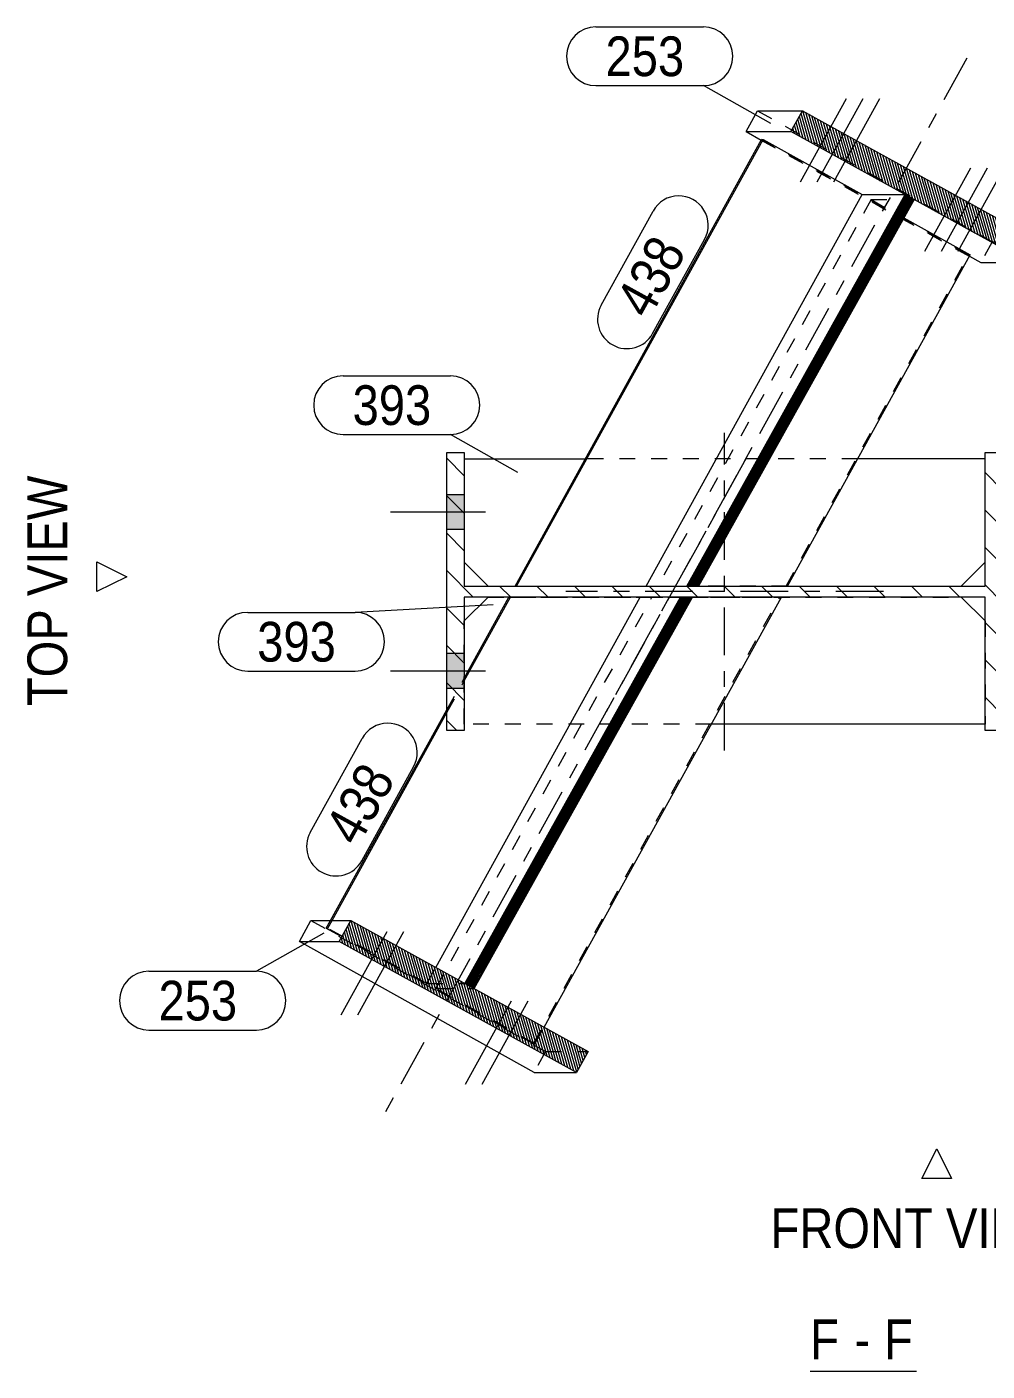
# Model space of a CAD drawing. Header units: millimetres. Extents: x 2 to 825, y 1 to 579.
# Drawn here: x 424.3 to 484.7, y 275 to 359.6 of the extents above; entities that cross this region are included whole.
import ezdxf

# ---------------------------------------------------------------- set-up
doc = ezdxf.new("R2010")
doc.units = ezdxf.units.MM
for name, pattern in [('XKITLINE00', [0]), ('XKITLINE01', [4, 1, -1, 1, -1]), ('XKITLINE03', [6, 3, -1, 1, -1])]:
    doc.linetypes.add(name, pattern=pattern)
for name, color, linetype, lineweight in [('Bolt', 3, 'Continuous', 0), ('OtherObjectType', 7, 'Continuous', 0), ('Part', 2, 'Continuous', 0), ('PartMark', 7, 'Continuous', 0)]:
    doc.layers.add(name, color=color, linetype=linetype, lineweight=lineweight)
doc.styles.add('ARIAL', font='ARIAL.TTF')

# ---------------------------------------------------------------- blocks, each defined once
blk = doc.blocks.new('*A7')
at = {"layer": 'Part', "color": 7, "linetype": 'XKITLINE00', "lineweight": 0}
for p, q in [((485.719, 332.78), (485.719, 332.78)), ((485.719, 332.78), (485.719, 332.78)), ((451.819, 331.32), (450.719, 332.42)), ((485.719, 330.422), (484.619, 331.522)), ((451.819, 328.963), (450.719, 330.063)), ((485.719, 328.065), (484.619, 329.165)), ((451.819, 326.605), (450.719, 327.705)), ((485.719, 325.708), (484.619, 326.808)), ((452.388, 323.68), (450.719, 325.348)), ((454.745, 323.68), (454.045, 324.38)), ((457.102, 323.68), (456.402, 324.38)), ((459.46, 323.68), (458.76, 324.38)), ((461.817, 323.68), (461.117, 324.38)), ((464.174, 323.68), (463.474, 324.38)), ((466.532, 323.68), (465.832, 324.38)), ((468.889, 323.68), (468.189, 324.38)), ((471.246, 323.68), (470.546, 324.38)), ((473.603, 323.68), (472.903, 324.38)), ((475.961, 323.68), (475.261, 324.38)), ((478.318, 323.68), (477.618, 324.38)), ((480.675, 323.68), (479.975, 324.38)), ((483.033, 323.68), (482.333, 324.38)), ((485.719, 323.35), (484.619, 324.45)), ((451.819, 321.891), (450.719, 322.991)), ((485.719, 320.993), (484.619, 322.093)), ((451.819, 319.533), (450.719, 320.633)), ((485.719, 318.636), (484.619, 319.736)), ((451.819, 317.176), (450.719, 318.276)), ((485.719, 316.278), (484.619, 317.378)), ((451.358, 315.28), (450.719, 315.919))]:
    blk.add_line(p, q, dxfattribs=at)
blk = doc.blocks.new('*A8')
at = {"layer": 'Part', "color": 7, "linetype": 'XKITLINE00', "lineweight": 0}
for p, q in [((473.169, 352.556), (472.82, 353.763)), ((473.355, 352.453), (472.924, 353.948)), ((473.542, 352.35), (473.027, 354.134)), ((473.729, 352.247), (473.139, 354.288)), ((473.915, 352.144), (473.326, 354.185)), ((474.102, 352.041), (473.512, 354.082)), ((474.288, 351.938), (473.699, 353.979)), ((474.475, 351.835), (473.886, 353.876)), ((474.662, 351.732), (474.072, 353.773)), ((472.609, 352.865), (472.51, 353.207)), ((472.796, 352.762), (472.613, 353.393)), ((472.982, 352.659), (472.717, 353.578)), ((474.848, 351.629), (474.259, 353.67)), ((475.035, 351.526), (474.445, 353.567)), ((475.221, 351.423), (474.632, 353.464)), ((475.408, 351.32), (474.819, 353.361)), ((475.595, 351.217), (475.005, 353.258)), ((475.781, 351.114), (475.192, 353.155)), ((475.968, 351.011), (475.378, 353.052)), ((476.154, 350.909), (475.565, 352.949)), ((476.341, 350.806), (475.751, 352.846)), ((476.528, 350.703), (475.938, 352.743)), ((476.714, 350.6), (476.125, 352.64)), ((476.901, 350.497), (476.311, 352.537)), ((477.087, 350.394), (476.498, 352.434)), ((477.274, 350.291), (476.684, 352.331)), ((477.46, 350.188), (476.871, 352.228)), ((477.647, 350.085), (477.058, 352.126)), ((477.834, 349.982), (477.244, 352.023)), ((478.02, 349.879), (477.431, 351.92)), ((478.207, 349.776), (477.617, 351.817)), ((478.393, 349.673), (477.804, 351.714)), ((478.58, 349.57), (477.991, 351.611)), ((478.767, 349.467), (478.177, 351.508)), ((478.953, 349.364), (478.364, 351.405)), ((479.14, 349.261), (478.55, 351.302)), ((479.326, 349.158), (478.737, 351.199)), ((479.513, 349.055), (478.924, 351.096)), ((479.7, 348.952), (479.11, 350.993)), ((479.886, 348.849), (479.297, 350.89)), ((480.073, 348.746), (479.483, 350.787)), ((480.259, 348.643), (479.67, 350.684)), ((480.446, 348.54), (479.857, 350.581)), ((480.633, 348.437), (480.043, 350.478)), ((480.819, 348.335), (480.23, 350.375)), ((481.006, 348.232), (480.416, 350.272)), ((481.192, 348.129), (480.603, 350.169)), ((481.379, 348.026), (480.79, 350.066)), ((481.566, 347.923), (480.976, 349.963)), ((481.752, 347.82), (481.163, 349.86)), ((481.939, 347.717), (481.349, 349.757)), ((482.125, 347.614), (481.536, 349.654)), ((482.312, 347.511), (481.722, 349.552)), ((482.498, 347.408), (481.909, 349.449)), ((482.685, 347.305), (482.096, 349.346)), ((482.872, 347.202), (482.282, 349.243)), ((483.058, 347.099), (482.469, 349.14)), ((483.245, 346.996), (482.655, 349.037)), ((483.431, 346.893), (482.842, 348.934)), ((483.618, 346.79), (483.029, 348.831)), ((483.805, 346.687), (483.215, 348.728)), ((483.991, 346.584), (483.402, 348.625)), ((484.178, 346.481), (483.588, 348.522)), ((484.364, 346.378), (483.775, 348.419)), ((484.551, 346.275), (483.962, 348.316)), ((484.738, 346.172), (484.148, 348.213)), ((484.924, 346.069), (484.335, 348.11)), ((485.111, 345.966), (484.521, 348.007)), ((485.297, 345.863), (484.708, 347.904)), ((485.484, 345.761), (484.895, 347.801)), ((485.671, 345.658), (485.081, 347.698)), ((485.857, 345.555), (485.268, 347.595)), ((486.04, 345.465), (485.454, 347.492)), ((486.185, 345.507), (485.641, 347.389)), ((486.329, 345.549), (485.828, 347.286)), ((486.474, 345.591), (486.014, 347.183)), ((486.619, 345.633), (486.201, 347.08)), ((486.764, 345.675), (486.387, 346.978)), ((486.908, 345.716), (486.574, 346.875)), ((487.053, 345.758), (486.76, 346.772)), ((487.198, 345.8), (486.947, 346.669)), ((487.343, 345.842), (487.134, 346.566)), ((487.488, 345.884), (487.32, 346.463)), ((487.632, 345.925), (487.507, 346.36)), ((487.777, 345.967), (487.693, 346.257)), ((487.922, 346.009), (487.88, 346.154)), ((486.044, 345.452), (486.04, 345.465)), ((486.23, 345.349), (486.185, 345.507)), ((486.417, 345.246), (486.329, 345.549)), ((486.604, 345.143), (486.474, 345.591)), ((486.79, 345.04), (486.619, 345.633)), ((486.977, 344.937), (486.764, 345.675)), ((487.163, 344.834), (486.908, 345.716)), ((487.343, 344.754), (487.053, 345.758)), ((487.447, 344.939), (487.198, 345.8)), ((487.55, 345.125), (487.343, 345.842)), ((487.653, 345.31), (487.488, 345.884)), ((487.757, 345.495), (487.632, 345.925)), ((487.86, 345.68), (487.777, 345.967)), ((487.963, 345.866), (487.922, 346.009))]:
    blk.add_line(p, q, dxfattribs=at)
blk = doc.blocks.new('*A9')
at = {"layer": 'Part', "color": 7, "linetype": 'XKITLINE00', "lineweight": 0}
for p, q in [((445.1, 301.371), (444.585, 303.155)), ((445.286, 301.268), (444.697, 303.309)), ((445.473, 301.165), (444.883, 303.206)), ((445.659, 301.062), (445.07, 303.103)), ((445.846, 300.959), (445.257, 303)), ((444.167, 301.886), (444.068, 302.229)), ((444.353, 301.783), (444.171, 302.414)), ((444.54, 301.68), (444.274, 302.599)), ((444.726, 301.577), (444.378, 302.784)), ((444.913, 301.474), (444.481, 302.97)), ((446.033, 300.857), (445.443, 302.897)), ((446.219, 300.754), (445.63, 302.794)), ((446.406, 300.651), (445.816, 302.691)), ((446.592, 300.548), (446.003, 302.588)), ((446.779, 300.445), (446.19, 302.485)), ((446.966, 300.342), (446.376, 302.382)), ((447.152, 300.239), (446.563, 302.279)), ((447.339, 300.136), (446.749, 302.176)), ((447.525, 300.033), (446.936, 302.073)), ((447.712, 299.93), (447.123, 301.971)), ((447.899, 299.827), (447.309, 301.868)), ((448.085, 299.724), (447.496, 301.765)), ((448.272, 299.621), (447.682, 301.662)), ((448.458, 299.518), (447.869, 301.559)), ((448.645, 299.415), (448.056, 301.456)), ((448.832, 299.312), (448.242, 301.353)), ((449.018, 299.209), (448.429, 301.25)), ((449.205, 299.106), (448.615, 301.147)), ((449.391, 299.003), (448.802, 301.044)), ((449.578, 298.9), (448.988, 300.941)), ((449.764, 298.797), (449.175, 300.838)), ((449.951, 298.694), (449.362, 300.735)), ((450.138, 298.591), (449.548, 300.632)), ((450.324, 298.488), (449.735, 300.529)), ((450.511, 298.385), (449.921, 300.426)), ((450.697, 298.283), (450.108, 300.323)), ((450.884, 298.18), (450.295, 300.22)), ((451.071, 298.077), (450.481, 300.117)), ((451.257, 297.974), (450.668, 300.014)), ((451.444, 297.871), (450.854, 299.911)), ((451.63, 297.768), (451.041, 299.808)), ((451.817, 297.665), (451.228, 299.705)), ((452.004, 297.562), (451.414, 299.602)), ((452.19, 297.459), (451.601, 299.499)), ((452.377, 297.356), (451.787, 299.397)), ((452.563, 297.253), (451.974, 299.294)), ((452.75, 297.15), (452.161, 299.191)), ((452.937, 297.047), (452.347, 299.088)), ((453.123, 296.944), (452.534, 298.985)), ((453.31, 296.841), (452.72, 298.882)), ((453.496, 296.738), (452.907, 298.779)), ((453.683, 296.635), (453.094, 298.676)), ((453.87, 296.532), (453.28, 298.573)), ((454.056, 296.429), (453.467, 298.47)), ((454.243, 296.326), (453.653, 298.367)), ((454.429, 296.223), (453.84, 298.264)), ((454.616, 296.12), (454.026, 298.161)), ((454.803, 296.017), (454.213, 298.058)), ((454.989, 295.914), (454.4, 297.955)), ((455.176, 295.811), (454.586, 297.852)), ((455.362, 295.709), (454.773, 297.749)), ((455.549, 295.606), (454.959, 297.646)), ((455.735, 295.503), (455.146, 297.543)), ((455.922, 295.4), (455.333, 297.44)), ((456.109, 295.297), (455.519, 297.337)), ((456.295, 295.194), (455.706, 297.234)), ((456.482, 295.091), (455.892, 297.131)), ((456.668, 294.988), (456.079, 297.028)), ((456.855, 294.885), (456.266, 296.925)), ((457.042, 294.782), (456.452, 296.823)), ((457.228, 294.679), (456.639, 296.72)), ((457.415, 294.576), (456.825, 296.617)), ((457.597, 294.487), (457.012, 296.514)), ((457.742, 294.529), (457.199, 296.411)), ((457.887, 294.57), (457.385, 296.308)), ((458.032, 294.612), (457.572, 296.205)), ((458.177, 294.654), (457.758, 296.102)), ((458.321, 294.696), (457.945, 295.999)), ((458.466, 294.738), (458.132, 295.896)), ((458.611, 294.779), (458.318, 295.793)), ((458.756, 294.821), (458.505, 295.69)), ((458.9, 294.863), (458.691, 295.587)), ((459.045, 294.905), (458.878, 295.484)), ((459.19, 294.947), (459.065, 295.381)), ((457.788, 294.37), (457.742, 294.529)), ((457.975, 294.267), (457.887, 294.57)), ((458.161, 294.164), (458.032, 294.612)), ((458.348, 294.061), (458.177, 294.654)), ((458.534, 293.958), (458.321, 294.696)), ((458.721, 293.855), (458.466, 294.738)), ((458.901, 293.776), (458.611, 294.779)), ((459.004, 293.961), (458.756, 294.821)), ((459.108, 294.146), (458.9, 294.863)), ((459.211, 294.331), (459.045, 294.905)), ((459.314, 294.516), (459.19, 294.947)), ((459.335, 294.989), (459.251, 295.278)), ((459.418, 294.702), (459.335, 294.989)), ((459.48, 295.03), (459.438, 295.175)), ((459.521, 294.887), (459.48, 295.03)), ((457.601, 294.473), (457.597, 294.487))]:
    blk.add_line(p, q, dxfattribs=at)
blk = doc.blocks.new('*A10')
at = {"layer": 'Part', "color": 7, "linetype": 'XKITLINE00', "lineweight": 0}
for p, q in [((480.147, 348.706), (479.259, 348.454)), ((480.069, 348.748), (479.302, 348.53)), ((479.992, 348.791), (479.344, 348.607)), ((479.915, 348.834), (479.387, 348.684)), ((479.837, 348.876), (479.43, 348.761)), ((479.76, 348.919), (479.473, 348.837)), ((479.683, 348.962), (479.516, 348.914)), ((479.676, 347.861), (478.787, 347.609)), ((479.718, 347.938), (478.83, 347.686)), ((479.761, 348.014), (478.873, 347.762)), ((479.804, 348.091), (478.916, 347.839)), ((479.847, 348.168), (478.959, 347.916)), ((479.89, 348.245), (479.002, 347.993)), ((479.933, 348.322), (479.045, 348.07)), ((479.975, 348.398), (479.087, 348.146)), ((480.018, 348.475), (479.13, 348.223)), ((480.061, 348.552), (479.173, 348.3)), ((480.104, 348.629), (479.216, 348.377)), ((479.204, 347.016), (478.316, 346.764)), ((479.247, 347.093), (478.359, 346.841)), ((479.29, 347.17), (478.402, 346.918)), ((479.333, 347.247), (478.445, 346.995)), ((479.376, 347.323), (478.488, 347.071)), ((479.419, 347.4), (478.53, 347.148)), ((479.461, 347.477), (478.573, 347.225)), ((479.504, 347.554), (478.616, 347.302)), ((479.547, 347.631), (478.659, 347.379)), ((479.59, 347.707), (478.702, 347.455)), ((479.633, 347.784), (478.745, 347.532)), ((478.733, 346.172), (477.845, 345.92)), ((478.776, 346.248), (477.888, 345.996)), ((478.819, 346.325), (477.931, 346.073)), ((478.862, 346.402), (477.974, 346.15)), ((478.904, 346.479), (478.016, 346.227)), ((478.947, 346.556), (478.059, 346.304)), ((478.99, 346.632), (478.102, 346.38)), ((479.033, 346.709), (478.145, 346.457)), ((479.076, 346.786), (478.188, 346.534)), ((479.119, 346.863), (478.231, 346.611)), ((479.161, 346.939), (478.273, 346.687)), ((478.262, 345.327), (477.374, 345.075)), ((478.305, 345.404), (477.417, 345.152)), ((478.348, 345.481), (477.459, 345.229)), ((478.39, 345.557), (477.502, 345.305)), ((478.433, 345.634), (477.545, 345.382)), ((478.476, 345.711), (477.588, 345.459)), ((478.519, 345.788), (477.631, 345.536)), ((478.562, 345.864), (477.674, 345.612)), ((478.605, 345.941), (477.716, 345.689)), ((478.647, 346.018), (477.759, 345.766)), ((478.69, 346.095), (477.802, 345.843)), ((477.791, 344.482), (476.903, 344.23)), ((477.833, 344.559), (476.945, 344.307)), ((477.876, 344.636), (476.988, 344.384)), ((477.919, 344.713), (477.031, 344.461)), ((477.962, 344.789), (477.074, 344.537)), ((478.005, 344.866), (477.117, 344.614)), ((478.048, 344.943), (477.16, 344.691)), ((478.09, 345.02), (477.202, 344.768)), ((478.133, 345.097), (477.245, 344.845)), ((478.176, 345.173), (477.288, 344.921)), ((478.219, 345.25), (477.331, 344.998)), ((477.319, 343.638), (476.431, 343.386)), ((477.362, 343.714), (476.474, 343.462)), ((477.405, 343.791), (476.517, 343.539)), ((477.448, 343.868), (476.56, 343.616)), ((477.491, 343.945), (476.603, 343.693)), ((477.534, 344.022), (476.645, 343.77)), ((477.576, 344.098), (476.688, 343.846)), ((477.619, 344.175), (476.731, 343.923)), ((477.662, 344.252), (476.774, 344)), ((477.705, 344.329), (476.817, 344.077)), ((477.748, 344.406), (476.86, 344.154)), ((476.848, 342.793), (475.96, 342.541)), ((476.891, 342.87), (476.003, 342.618)), ((476.934, 342.947), (476.046, 342.695)), ((476.977, 343.023), (476.089, 342.771)), ((477.019, 343.1), (476.131, 342.848)), ((477.062, 343.177), (476.174, 342.925)), ((477.105, 343.254), (476.217, 343.002)), ((477.148, 343.331), (476.26, 343.079)), ((477.191, 343.407), (476.303, 343.155)), ((477.234, 343.484), (476.346, 343.232)), ((477.276, 343.561), (476.388, 343.309)), ((476.377, 341.948), (475.489, 341.696)), ((476.42, 342.025), (475.532, 341.773)), ((476.463, 342.102), (475.574, 341.85)), ((476.505, 342.179), (475.617, 341.927)), ((476.548, 342.256), (475.66, 342.004)), ((476.591, 342.332), (475.703, 342.08)), ((476.634, 342.409), (475.746, 342.157)), ((476.677, 342.486), (475.789, 342.234)), ((476.72, 342.563), (475.831, 342.311)), ((476.762, 342.639), (475.874, 342.387)), ((476.805, 342.716), (475.917, 342.464)), ((475.906, 341.104), (475.018, 340.852)), ((475.948, 341.181), (475.06, 340.929)), ((475.991, 341.257), (475.103, 341.005)), ((476.034, 341.334), (475.146, 341.082)), ((476.077, 341.411), (475.189, 341.159)), ((476.12, 341.488), (475.232, 341.236)), ((476.163, 341.564), (475.275, 341.312)), ((476.205, 341.641), (475.317, 341.389)), ((476.248, 341.718), (475.36, 341.466)), ((476.291, 341.795), (475.403, 341.543)), ((476.334, 341.872), (475.446, 341.62)), ((475.434, 340.259), (474.546, 340.007)), ((475.477, 340.336), (474.589, 340.084)), ((475.52, 340.413), (474.632, 340.161)), ((475.563, 340.489), (474.675, 340.237)), ((475.606, 340.566), (474.718, 340.314)), ((475.649, 340.643), (474.76, 340.391)), ((475.691, 340.72), (474.803, 340.468)), ((475.734, 340.797), (474.846, 340.545)), ((475.777, 340.873), (474.889, 340.621)), ((475.82, 340.95), (474.932, 340.698)), ((475.863, 341.027), (474.975, 340.775)), ((474.963, 339.414), (474.075, 339.162)), ((475.006, 339.491), (474.118, 339.239)), ((475.049, 339.568), (474.161, 339.316)), ((475.092, 339.645), (474.204, 339.393)), ((475.134, 339.722), (474.246, 339.47)), ((475.177, 339.798), (474.289, 339.546)), ((475.22, 339.875), (474.332, 339.623)), ((475.263, 339.952), (474.375, 339.7)), ((475.306, 340.029), (474.418, 339.777)), ((475.349, 340.106), (474.461, 339.854)), ((475.391, 340.182), (474.503, 339.93)), ((474.492, 338.57), (473.604, 338.318)), ((474.535, 338.647), (473.647, 338.395)), ((474.578, 338.723), (473.689, 338.471)), ((474.62, 338.8), (473.732, 338.548)), ((474.663, 338.877), (473.775, 338.625)), ((474.706, 338.954), (473.818, 338.702)), ((474.749, 339.031), (473.861, 338.779)), ((474.792, 339.107), (473.904, 338.855)), ((474.835, 339.184), (473.946, 338.932)), ((474.877, 339.261), (473.989, 339.009)), ((474.92, 339.338), (474.032, 339.086)), ((474.021, 337.725), (473.133, 337.473)), ((474.063, 337.802), (473.175, 337.55)), ((474.106, 337.879), (473.218, 337.627)), ((474.149, 337.956), (473.261, 337.704)), ((474.192, 338.032), (473.304, 337.78)), ((474.235, 338.109), (473.347, 337.857)), ((474.278, 338.186), (473.39, 337.934)), ((474.32, 338.263), (473.432, 338.011)), ((474.363, 338.339), (473.475, 338.087)), ((474.406, 338.416), (473.518, 338.164)), ((474.449, 338.493), (473.561, 338.241)), ((473.549, 336.881), (472.661, 336.629)), ((473.592, 336.957), (472.704, 336.705)), ((473.635, 337.034), (472.747, 336.782)), ((473.678, 337.111), (472.79, 336.859)), ((473.721, 337.188), (472.833, 336.936)), ((473.764, 337.264), (472.875, 337.012)), ((473.806, 337.341), (472.918, 337.089)), ((473.849, 337.418), (472.961, 337.166)), ((473.892, 337.495), (473.004, 337.243)), ((473.935, 337.572), (473.047, 337.32)), ((473.978, 337.648), (473.09, 337.396)), ((473.078, 336.036), (472.19, 335.784)), ((473.121, 336.113), (472.233, 335.861)), ((473.164, 336.189), (472.276, 335.937)), ((473.207, 336.266), (472.319, 336.014)), ((473.249, 336.343), (472.361, 336.091)), ((473.292, 336.42), (472.404, 336.168)), ((473.335, 336.497), (472.447, 336.245)), ((473.378, 336.573), (472.49, 336.321)), ((473.421, 336.65), (472.533, 336.398)), ((473.464, 336.727), (472.576, 336.475)), ((473.507, 336.804), (472.618, 336.552)), ((472.607, 335.191), (471.719, 334.939)), ((472.65, 335.268), (471.762, 335.016)), ((472.693, 335.345), (471.804, 335.093)), ((472.735, 335.422), (471.847, 335.17)), ((472.778, 335.498), (471.89, 335.246)), ((472.821, 335.575), (471.933, 335.323)), ((472.864, 335.652), (471.976, 335.4)), ((472.907, 335.729), (472.019, 335.477)), ((472.95, 335.806), (472.062, 335.554)), ((472.992, 335.882), (472.104, 335.63)), ((473.035, 335.959), (472.147, 335.707)), ((472.136, 334.347), (471.248, 334.095)), ((472.178, 334.423), (471.29, 334.171)), ((472.221, 334.5), (471.333, 334.248)), ((472.264, 334.577), (471.376, 334.325)), ((472.307, 334.654), (471.419, 334.402)), ((472.35, 334.731), (471.462, 334.479)), ((472.393, 334.807), (471.505, 334.555)), ((472.435, 334.884), (471.547, 334.632)), ((472.478, 334.961), (471.59, 334.709)), ((472.521, 335.038), (471.633, 334.786)), ((472.564, 335.114), (471.676, 334.862)), ((471.664, 333.502), (470.776, 333.25)), ((471.707, 333.579), (470.819, 333.327)), ((471.75, 333.656), (470.862, 333.404)), ((471.793, 333.732), (470.905, 333.48)), ((471.836, 333.809), (470.948, 333.557)), ((471.879, 333.886), (470.99, 333.634)), ((471.921, 333.963), (471.033, 333.711)), ((471.964, 334.039), (471.076, 333.787)), ((472.007, 334.116), (471.119, 333.864)), ((472.05, 334.193), (471.162, 333.941)), ((472.093, 334.27), (471.205, 334.018)), ((471.193, 332.657), (470.305, 332.405)), ((471.236, 332.734), (470.348, 332.482)), ((471.279, 332.811), (470.391, 332.559)), ((471.322, 332.888), (470.434, 332.636)), ((471.364, 332.964), (470.476, 332.712)), ((471.407, 333.041), (470.519, 332.789)), ((471.45, 333.118), (470.562, 332.866)), ((471.493, 333.195), (470.605, 332.943)), ((471.536, 333.272), (470.648, 333.02)), ((471.579, 333.348), (470.691, 333.096)), ((471.622, 333.425), (470.733, 333.173)), ((470.722, 331.813), (469.834, 331.561)), ((470.765, 331.889), (469.877, 331.637)), ((470.808, 331.966), (469.919, 331.714)), ((470.85, 332.043), (469.962, 331.791)), ((470.893, 332.12), (470.005, 331.868)), ((470.936, 332.197), (470.048, 331.945)), ((470.979, 332.273), (470.091, 332.021)), ((471.022, 332.35), (470.134, 332.098)), ((471.065, 332.427), (470.177, 332.175)), ((471.107, 332.504), (470.219, 332.252)), ((471.15, 332.581), (470.262, 332.329)), ((470.251, 330.968), (469.363, 330.716)), ((470.293, 331.045), (469.405, 330.793)), ((470.336, 331.122), (469.448, 330.87)), ((470.379, 331.198), (469.491, 330.946)), ((470.422, 331.275), (469.534, 331.023)), ((470.465, 331.352), (469.577, 331.1)), ((470.508, 331.429), (469.62, 331.177)), ((470.55, 331.506), (469.662, 331.254)), ((470.593, 331.582), (469.705, 331.33)), ((470.636, 331.659), (469.748, 331.407)), ((470.679, 331.736), (469.791, 331.484)), ((469.779, 330.123), (468.891, 329.871)), ((469.822, 330.2), (468.934, 329.948)), ((469.865, 330.277), (468.977, 330.025)), ((469.908, 330.354), (469.02, 330.102)), ((469.951, 330.431), (469.063, 330.179)), ((469.994, 330.507), (469.105, 330.255)), ((470.036, 330.584), (469.148, 330.332)), ((470.079, 330.661), (469.191, 330.409)), ((470.122, 330.738), (469.234, 330.486)), ((470.165, 330.814), (469.277, 330.562)), ((470.208, 330.891), (469.32, 330.639)), ((469.308, 329.279), (468.42, 329.027)), ((469.351, 329.356), (468.463, 329.104)), ((469.394, 329.432), (468.506, 329.18)), ((469.437, 329.509), (468.549, 329.257)), ((469.479, 329.586), (468.591, 329.334)), ((469.522, 329.663), (468.634, 329.411)), ((469.565, 329.739), (468.677, 329.487)), ((469.608, 329.816), (468.72, 329.564)), ((469.651, 329.893), (468.763, 329.641)), ((469.694, 329.97), (468.806, 329.718)), ((469.737, 330.047), (468.848, 329.795)), ((468.837, 328.434), (467.949, 328.182)), ((468.88, 328.511), (467.992, 328.259)), ((468.923, 328.588), (468.034, 328.336)), ((468.965, 328.664), (468.077, 328.412)), ((469.008, 328.741), (468.12, 328.489)), ((469.051, 328.818), (468.163, 328.566)), ((469.094, 328.895), (468.206, 328.643)), ((469.137, 328.972), (468.249, 328.72)), ((469.18, 329.048), (468.292, 328.796)), ((469.222, 329.125), (468.334, 328.873)), ((469.265, 329.202), (468.377, 328.95)), ((468.366, 327.589), (467.478, 327.337)), ((468.408, 327.666), (467.52, 327.414)), ((468.451, 327.743), (467.563, 327.491)), ((468.494, 327.82), (467.606, 327.568)), ((468.537, 327.897), (467.649, 327.645)), ((468.58, 327.973), (467.692, 327.721)), ((468.623, 328.05), (467.735, 327.798)), ((468.665, 328.127), (467.777, 327.875)), ((468.708, 328.204), (467.82, 327.952)), ((468.751, 328.281), (467.863, 328.029)), ((468.794, 328.357), (467.906, 328.105)), ((467.894, 326.745), (467.006, 326.493)), ((467.937, 326.822), (467.049, 326.57)), ((467.98, 326.898), (467.092, 326.646)), ((468.023, 326.975), (467.135, 326.723)), ((468.066, 327.052), (467.178, 326.8)), ((468.109, 327.129), (467.22, 326.877)), ((468.151, 327.206), (467.263, 326.954)), ((468.194, 327.282), (467.306, 327.03)), ((468.237, 327.359), (467.349, 327.107)), ((468.28, 327.436), (467.392, 327.184)), ((468.323, 327.513), (467.435, 327.261)), ((467.423, 325.9), (466.535, 325.648)), ((467.466, 325.977), (466.578, 325.725)), ((467.509, 326.054), (466.621, 325.802)), ((467.552, 326.131), (466.664, 325.879)), ((467.594, 326.207), (466.706, 325.955)), ((467.637, 326.284), (466.749, 326.032)), ((467.68, 326.361), (466.792, 326.109)), ((467.723, 326.438), (466.835, 326.186)), ((467.766, 326.514), (466.878, 326.262)), ((467.809, 326.591), (466.921, 326.339)), ((467.852, 326.668), (466.963, 326.416)), ((466.519, 324.997), (466.107, 324.88)), ((466.502, 325.057), (466.149, 324.957)), ((466.485, 325.117), (466.192, 325.034)), ((466.468, 325.177), (466.235, 325.111)), ((466.451, 325.236), (466.278, 325.187)), ((466.434, 325.296), (466.321, 325.264)), ((466.417, 325.356), (466.364, 325.341)), ((467.295, 325.67), (466.407, 325.418)), ((467.252, 325.593), (466.417, 325.356)), ((467.209, 325.516), (466.434, 325.296)), ((467.337, 325.747), (466.449, 325.495)), ((467.166, 325.439), (466.451, 325.236)), ((467.123, 325.363), (466.468, 325.177)), ((467.08, 325.286), (466.485, 325.117)), ((467.38, 325.823), (466.492, 325.571)), ((467.038, 325.209), (466.502, 325.057)), ((466.995, 325.132), (466.519, 324.997)), ((466.952, 325.056), (466.536, 324.937)), ((466.62, 324.638), (465.85, 324.42)), ((466.603, 324.698), (465.892, 324.496)), ((466.586, 324.758), (465.935, 324.573)), ((466.637, 324.579), (465.937, 324.38)), ((466.569, 324.818), (465.978, 324.65)), ((466.553, 324.878), (466.021, 324.727)), ((466.536, 324.937), (466.064, 324.804)), ((466.652, 324.518), (466.164, 324.38)), ((466.609, 324.441), (466.392, 324.38)), ((466.909, 324.979), (466.553, 324.878)), ((466.866, 324.902), (466.569, 324.818)), ((466.823, 324.825), (466.586, 324.758)), ((466.781, 324.748), (466.603, 324.698)), ((466.738, 324.672), (466.62, 324.638)), ((466.695, 324.595), (466.637, 324.579))]:
    blk.add_line(p, q, dxfattribs=at)
blk = doc.blocks.new('*A11')
at = {"layer": 'Part', "color": 7, "linetype": 'XKITLINE00', "lineweight": 0}
for p, q in [((465.97, 323.296), (465.082, 323.044)), ((466.013, 323.373), (465.125, 323.121)), ((466.056, 323.449), (465.168, 323.197)), ((466.099, 323.526), (465.21, 323.274)), ((466.141, 323.603), (465.253, 323.351)), ((466.184, 323.68), (465.296, 323.428)), ((465.956, 323.68), (465.339, 323.504)), ((465.729, 323.68), (465.382, 323.581)), ((465.501, 323.68), (465.466, 323.67)), ((465.499, 322.451), (464.611, 322.199)), ((465.542, 322.528), (464.654, 322.276)), ((465.584, 322.605), (464.696, 322.353)), ((465.627, 322.681), (464.739, 322.429)), ((465.67, 322.758), (464.782, 322.506)), ((465.713, 322.835), (464.825, 322.583)), ((465.756, 322.912), (464.868, 322.66)), ((465.799, 322.989), (464.911, 322.737)), ((465.842, 323.065), (464.953, 322.813)), ((465.884, 323.142), (464.996, 322.89)), ((465.927, 323.219), (465.039, 322.967)), ((465.028, 321.606), (464.139, 321.354)), ((465.07, 321.683), (464.182, 321.431)), ((465.113, 321.76), (464.225, 321.508)), ((465.156, 321.837), (464.268, 321.585)), ((465.199, 321.914), (464.311, 321.662)), ((465.242, 321.99), (464.354, 321.738)), ((465.285, 322.067), (464.397, 321.815)), ((465.327, 322.144), (464.439, 321.892)), ((465.37, 322.221), (464.482, 321.969)), ((465.413, 322.298), (464.525, 322.046)), ((465.456, 322.374), (464.568, 322.122)), ((464.556, 320.762), (463.668, 320.51)), ((464.599, 320.839), (463.711, 320.587)), ((464.642, 320.915), (463.754, 320.663)), ((464.685, 320.992), (463.797, 320.74)), ((464.728, 321.069), (463.84, 320.817)), ((464.77, 321.146), (463.882, 320.894)), ((464.813, 321.223), (463.925, 320.971)), ((464.856, 321.299), (463.968, 321.047)), ((464.899, 321.376), (464.011, 321.124)), ((464.942, 321.453), (464.054, 321.201)), ((464.985, 321.53), (464.097, 321.278)), ((464.085, 319.917), (463.197, 319.665)), ((464.128, 319.994), (463.24, 319.742)), ((464.171, 320.071), (463.283, 319.819)), ((464.214, 320.148), (463.325, 319.896)), ((464.256, 320.224), (463.368, 319.972)), ((464.299, 320.301), (463.411, 320.049)), ((464.342, 320.378), (463.454, 320.126)), ((464.385, 320.455), (463.497, 320.203)), ((464.428, 320.531), (463.54, 320.279)), ((464.471, 320.608), (463.583, 320.356)), ((464.513, 320.685), (463.625, 320.433)), ((463.614, 319.073), (462.726, 318.821)), ((463.657, 319.149), (462.769, 318.897)), ((463.699, 319.226), (462.811, 318.974)), ((463.742, 319.303), (462.854, 319.051)), ((463.785, 319.38), (462.897, 319.128)), ((463.828, 319.456), (462.94, 319.204)), ((463.871, 319.533), (462.983, 319.281)), ((463.914, 319.61), (463.026, 319.358)), ((463.957, 319.687), (463.068, 319.435)), ((463.999, 319.764), (463.111, 319.512)), ((464.042, 319.84), (463.154, 319.588)), ((463.143, 318.228), (462.254, 317.976)), ((463.185, 318.305), (462.297, 318.053)), ((463.228, 318.381), (462.34, 318.129)), ((463.271, 318.458), (462.383, 318.206)), ((463.314, 318.535), (462.426, 318.283)), ((463.357, 318.612), (462.469, 318.36)), ((463.4, 318.689), (462.512, 318.437)), ((463.442, 318.765), (462.554, 318.513)), ((463.485, 318.842), (462.597, 318.59)), ((463.528, 318.919), (462.64, 318.667)), ((463.571, 318.996), (462.683, 318.744)), ((462.671, 317.383), (461.783, 317.131)), ((462.714, 317.46), (461.826, 317.208)), ((462.757, 317.537), (461.869, 317.285)), ((462.8, 317.614), (461.912, 317.362)), ((462.843, 317.69), (461.955, 317.438)), ((462.885, 317.767), (461.997, 317.515)), ((462.928, 317.844), (462.04, 317.592)), ((462.971, 317.921), (462.083, 317.669)), ((463.014, 317.998), (462.126, 317.746)), ((463.057, 318.074), (462.169, 317.822)), ((463.1, 318.151), (462.212, 317.899)), ((462.2, 316.539), (461.312, 316.287)), ((462.243, 316.615), (461.355, 316.363)), ((462.286, 316.692), (461.398, 316.44)), ((462.329, 316.769), (461.441, 316.517)), ((462.371, 316.846), (461.483, 316.594)), ((462.414, 316.923), (461.526, 316.671)), ((462.457, 316.999), (461.569, 316.747)), ((462.5, 317.076), (461.612, 316.824)), ((462.543, 317.153), (461.655, 316.901)), ((462.586, 317.23), (461.698, 316.978)), ((462.628, 317.306), (461.74, 317.054)), ((461.729, 315.694), (460.841, 315.442)), ((461.772, 315.771), (460.884, 315.519)), ((461.814, 315.848), (460.926, 315.596)), ((461.857, 315.924), (460.969, 315.672)), ((461.9, 316.001), (461.012, 315.749)), ((461.943, 316.078), (461.055, 315.826)), ((461.986, 316.155), (461.098, 315.903)), ((462.029, 316.231), (461.141, 315.979)), ((462.072, 316.308), (461.183, 316.056)), ((462.114, 316.385), (461.226, 316.133)), ((462.157, 316.462), (461.269, 316.21)), ((461.258, 314.849), (460.369, 314.597)), ((461.3, 314.926), (460.412, 314.674)), ((461.343, 315.003), (460.455, 314.751)), ((461.386, 315.08), (460.498, 314.828)), ((461.429, 315.156), (460.541, 314.904)), ((461.472, 315.233), (460.584, 314.981)), ((461.515, 315.31), (460.627, 315.058)), ((461.557, 315.387), (460.669, 315.135)), ((461.6, 315.464), (460.712, 315.212)), ((461.643, 315.54), (460.755, 315.288)), ((461.686, 315.617), (460.798, 315.365)), ((460.786, 314.005), (459.898, 313.753)), ((460.829, 314.081), (459.941, 313.829)), ((460.872, 314.158), (459.984, 313.906)), ((460.915, 314.235), (460.027, 313.983)), ((460.958, 314.312), (460.07, 314.06)), ((461.001, 314.389), (460.112, 314.137)), ((461.043, 314.465), (460.155, 314.213)), ((461.086, 314.542), (460.198, 314.29)), ((461.129, 314.619), (460.241, 314.367)), ((461.172, 314.696), (460.284, 314.444)), ((461.215, 314.773), (460.327, 314.521)), ((460.315, 313.16), (459.427, 312.908)), ((460.358, 313.237), (459.47, 312.985)), ((460.401, 313.314), (459.513, 313.062)), ((460.444, 313.39), (459.556, 313.138)), ((460.486, 313.467), (459.598, 313.215)), ((460.529, 313.544), (459.641, 313.292)), ((460.572, 313.621), (459.684, 313.369)), ((460.615, 313.698), (459.727, 313.446)), ((460.658, 313.774), (459.77, 313.522)), ((460.701, 313.851), (459.813, 313.599)), ((460.743, 313.928), (459.855, 313.676)), ((459.844, 312.315), (458.956, 312.063)), ((459.887, 312.392), (458.999, 312.14)), ((459.929, 312.469), (459.041, 312.217)), ((459.972, 312.546), (459.084, 312.294)), ((460.015, 312.623), (459.127, 312.371)), ((460.058, 312.699), (459.17, 312.447)), ((460.101, 312.776), (459.213, 312.524)), ((460.144, 312.853), (459.256, 312.601)), ((460.187, 312.93), (459.298, 312.678)), ((460.229, 313.006), (459.341, 312.754)), ((460.272, 313.083), (459.384, 312.831)), ((459.373, 311.471), (458.484, 311.219)), ((459.415, 311.548), (458.527, 311.296)), ((459.458, 311.624), (458.57, 311.372)), ((459.501, 311.701), (458.613, 311.449)), ((459.544, 311.778), (458.656, 311.526)), ((459.587, 311.855), (458.699, 311.603)), ((459.63, 311.931), (458.742, 311.679)), ((459.672, 312.008), (458.784, 311.756)), ((459.715, 312.085), (458.827, 311.833)), ((459.758, 312.162), (458.87, 311.91)), ((459.801, 312.239), (458.913, 311.987)), ((458.901, 310.626), (458.013, 310.374)), ((458.944, 310.703), (458.056, 310.451)), ((458.987, 310.78), (458.099, 310.528)), ((459.03, 310.856), (458.142, 310.604)), ((459.073, 310.933), (458.185, 310.681)), ((459.116, 311.01), (458.227, 310.758)), ((459.158, 311.087), (458.27, 310.835)), ((459.201, 311.164), (458.313, 310.912)), ((459.244, 311.24), (458.356, 310.988)), ((459.287, 311.317), (458.399, 311.065)), ((459.33, 311.394), (458.442, 311.142)), ((458.43, 309.781), (457.542, 309.529)), ((458.473, 309.858), (457.585, 309.606)), ((458.516, 309.935), (457.628, 309.683)), ((458.559, 310.012), (457.671, 309.76)), ((458.601, 310.089), (457.713, 309.837)), ((458.644, 310.165), (457.756, 309.913)), ((458.687, 310.242), (457.799, 309.99)), ((458.73, 310.319), (457.842, 310.067)), ((458.773, 310.396), (457.885, 310.144)), ((458.816, 310.473), (457.928, 310.221)), ((458.858, 310.549), (457.97, 310.297)), ((457.959, 308.937), (457.071, 308.685)), ((458.002, 309.014), (457.114, 308.762)), ((458.044, 309.09), (457.156, 308.838)), ((458.087, 309.167), (457.199, 308.915)), ((458.13, 309.244), (457.242, 308.992)), ((458.173, 309.321), (457.285, 309.069)), ((458.216, 309.398), (457.328, 309.146)), ((458.259, 309.474), (457.371, 309.222)), ((458.302, 309.551), (457.413, 309.299)), ((458.344, 309.628), (457.456, 309.376)), ((458.387, 309.705), (457.499, 309.453)), ((457.488, 308.092), (456.599, 307.84)), ((457.53, 308.169), (456.642, 307.917)), ((457.573, 308.246), (456.685, 307.994)), ((457.616, 308.323), (456.728, 308.071)), ((457.659, 308.399), (456.771, 308.147)), ((457.702, 308.476), (456.814, 308.224)), ((457.745, 308.553), (456.857, 308.301)), ((457.787, 308.63), (456.899, 308.378)), ((457.83, 308.706), (456.942, 308.454)), ((457.873, 308.783), (456.985, 308.531)), ((457.916, 308.86), (457.028, 308.608)), ((457.016, 307.248), (456.128, 306.996)), ((457.059, 307.324), (456.171, 307.072)), ((457.102, 307.401), (456.214, 307.149)), ((457.145, 307.478), (456.257, 307.226)), ((457.188, 307.555), (456.3, 307.303)), ((457.231, 307.631), (456.342, 307.379)), ((457.273, 307.708), (456.385, 307.456)), ((457.316, 307.785), (456.428, 307.533)), ((457.359, 307.862), (456.471, 307.61)), ((457.402, 307.939), (456.514, 307.687)), ((457.445, 308.015), (456.557, 307.763)), ((456.545, 306.403), (455.657, 306.151)), ((456.588, 306.48), (455.7, 306.228)), ((456.631, 306.556), (455.743, 306.304)), ((456.674, 306.633), (455.786, 306.381)), ((456.716, 306.71), (455.828, 306.458)), ((456.759, 306.787), (455.871, 306.535)), ((456.802, 306.864), (455.914, 306.612)), ((456.845, 306.94), (455.957, 306.688)), ((456.888, 307.017), (456, 306.765)), ((456.931, 307.094), (456.043, 306.842)), ((456.973, 307.171), (456.085, 306.919)), ((456.074, 305.558), (455.186, 305.306)), ((456.117, 305.635), (455.229, 305.383)), ((456.16, 305.712), (455.271, 305.46)), ((456.202, 305.789), (455.314, 305.537)), ((456.245, 305.865), (455.357, 305.613)), ((456.288, 305.942), (455.4, 305.69)), ((456.331, 306.019), (455.443, 305.767)), ((456.374, 306.096), (455.486, 305.844)), ((456.417, 306.173), (455.528, 305.921)), ((456.459, 306.249), (455.571, 305.997)), ((456.502, 306.326), (455.614, 306.074)), ((455.603, 304.714), (454.715, 304.462)), ((455.645, 304.79), (454.757, 304.538)), ((455.688, 304.867), (454.8, 304.615)), ((455.731, 304.944), (454.843, 304.692)), ((455.774, 305.021), (454.886, 304.769)), ((455.817, 305.098), (454.929, 304.846)), ((455.86, 305.174), (454.972, 304.922)), ((455.902, 305.251), (455.014, 304.999)), ((455.945, 305.328), (455.057, 305.076)), ((455.988, 305.405), (455.1, 305.153)), ((456.031, 305.481), (455.143, 305.229)), ((455.131, 303.869), (454.243, 303.617)), ((455.174, 303.946), (454.286, 303.694)), ((455.217, 304.023), (454.329, 303.771)), ((455.26, 304.099), (454.372, 303.847)), ((455.303, 304.176), (454.415, 303.924)), ((455.346, 304.253), (454.457, 304.001)), ((455.388, 304.33), (454.5, 304.078)), ((455.431, 304.406), (454.543, 304.154)), ((455.474, 304.483), (454.586, 304.231)), ((455.517, 304.56), (454.629, 304.308)), ((455.56, 304.637), (454.672, 304.385)), ((454.66, 303.024), (453.772, 302.772)), ((454.703, 303.101), (453.815, 302.849)), ((454.746, 303.178), (453.858, 302.926)), ((454.789, 303.255), (453.901, 303.003)), ((454.831, 303.331), (453.943, 303.079)), ((454.874, 303.408), (453.986, 303.156)), ((454.917, 303.485), (454.029, 303.233)), ((454.96, 303.562), (454.072, 303.31)), ((455.003, 303.639), (454.115, 303.387)), ((455.046, 303.715), (454.158, 303.463)), ((455.088, 303.792), (454.2, 303.54)), ((454.189, 302.18), (453.301, 301.928)), ((454.232, 302.256), (453.344, 302.004)), ((454.275, 302.333), (453.386, 302.081)), ((454.317, 302.41), (453.429, 302.158)), ((454.36, 302.487), (453.472, 302.235)), ((454.403, 302.564), (453.515, 302.312)), ((454.446, 302.64), (453.558, 302.388)), ((454.489, 302.717), (453.601, 302.465)), ((454.532, 302.794), (453.643, 302.542)), ((454.574, 302.871), (453.686, 302.619)), ((454.617, 302.948), (453.729, 302.696)), ((453.718, 301.335), (452.83, 301.083)), ((453.76, 301.412), (452.872, 301.16)), ((453.803, 301.489), (452.915, 301.237)), ((453.846, 301.565), (452.958, 301.313)), ((453.889, 301.642), (453.001, 301.39)), ((453.932, 301.719), (453.044, 301.467)), ((453.975, 301.796), (453.087, 301.544)), ((454.017, 301.873), (453.129, 301.621)), ((454.06, 301.949), (453.172, 301.697)), ((454.103, 302.026), (453.215, 301.774)), ((454.146, 302.103), (453.258, 301.851)), ((453.332, 300.644), (452.444, 300.392)), ((453.289, 300.567), (452.454, 300.33)), ((453.246, 300.49), (452.471, 300.27)), ((453.375, 300.721), (452.487, 300.469)), ((453.418, 300.798), (452.53, 300.546)), ((453.461, 300.874), (452.572, 300.622)), ((453.503, 300.951), (452.615, 300.699)), ((453.546, 301.028), (452.658, 300.776)), ((453.589, 301.105), (452.701, 300.853)), ((453.632, 301.181), (452.744, 300.929)), ((453.675, 301.258), (452.787, 301.006)), ((452.658, 299.613), (451.887, 299.394)), ((452.641, 299.672), (451.93, 299.471)), ((452.624, 299.732), (451.973, 299.547)), ((452.607, 299.792), (452.016, 299.624)), ((452.59, 299.852), (452.058, 299.701)), ((452.573, 299.912), (452.101, 299.778)), ((452.556, 299.971), (452.144, 299.854)), ((452.539, 300.031), (452.187, 299.931)), ((452.522, 300.091), (452.23, 300.008)), ((452.505, 300.151), (452.273, 300.085)), ((452.488, 300.211), (452.315, 300.162)), ((452.471, 300.27), (452.358, 300.238)), ((452.454, 300.33), (452.401, 300.315)), ((453.203, 300.414), (452.488, 300.211)), ((453.161, 300.337), (452.505, 300.151)), ((453.118, 300.26), (452.522, 300.091)), ((453.075, 300.183), (452.539, 300.031)), ((453.032, 300.106), (452.556, 299.971)), ((452.989, 300.03), (452.573, 299.912)), ((452.946, 299.953), (452.59, 299.852)), ((452.904, 299.876), (452.607, 299.792)), ((452.861, 299.799), (452.624, 299.732)), ((452.818, 299.723), (452.641, 299.672)), ((452.775, 299.646), (452.658, 299.613)), ((452.675, 299.553), (451.902, 299.333)), ((452.689, 299.492), (451.979, 299.291)), ((452.647, 299.415), (452.057, 299.248)), ((452.604, 299.339), (452.134, 299.205)), ((452.561, 299.262), (452.211, 299.163)), ((452.518, 299.185), (452.289, 299.12)), ((452.475, 299.108), (452.393, 299.085)), ((452.732, 299.569), (452.675, 299.553))]:
    blk.add_line(p, q, dxfattribs=at)
blk = doc.blocks.new('*A75')
at = {"layer": 'Bolt'}
for points in [[(451.819, 327.93), (450.719, 327.93), (450.719, 330.13), (451.819, 330.13)], [(451.819, 327.93), (450.719, 327.93), (450.719, 330.13), (451.819, 330.13)], [(451.819, 317.93), (450.719, 317.93), (450.719, 320.13), (451.819, 320.13)], [(451.819, 317.93), (450.719, 317.93), (450.719, 320.13), (451.819, 320.13)]]:
    blk.add_hatch(color=3, dxfattribs=at).paths.add_polyline_path(points, flags=17)
at = {"layer": 'Bolt', "color": 3, "linetype": 'XKITLINE00', "lineweight": 0}
for p, q in [((451.819, 330.13), (450.719, 330.13)), ((451.819, 330.13), (450.719, 330.13)), ((453.169, 329.03), (447.169, 329.03)), ((453.169, 329.03), (447.169, 329.03)), ((451.819, 327.93), (450.719, 327.93)), ((451.819, 327.93), (450.719, 327.93)), ((451.819, 320.13), (450.719, 320.13)), ((451.819, 320.13), (450.719, 320.13)), ((453.169, 319.03), (447.169, 319.03)), ((453.169, 319.03), (447.169, 319.03)), ((451.819, 317.93), (450.719, 317.93)), ((451.819, 317.93), (450.719, 317.93))]:
    blk.add_line(p, q, dxfattribs=at)
blk = doc.blocks.new('*A76')
at = {"layer": 'Bolt', "color": 3, "linetype": 'XKITLINE00', "lineweight": 0}
for p, q in [((472.998, 349.822), (475.893, 355.069)), ((474.047, 349.822), (476.942, 355.069)), ((475.096, 349.822), (477.991, 355.069)), ((480.825, 345.456), (483.72, 350.702)), ((481.874, 345.456), (484.769, 350.702)), ((482.923, 345.456), (485.818, 350.702))]:
    blk.add_line(p, q, dxfattribs=at)
blk = doc.blocks.new('*A77')
at = {"layer": 'Bolt', "color": 3, "linetype": 'XKITLINE00', "lineweight": 0}
for p, q in [((446.944, 302.604), (444.049, 297.357)), ((447.993, 302.604), (445.098, 297.357)), ((454.77, 298.237), (451.875, 292.991)), ((455.819, 298.237), (452.924, 292.991))]:
    blk.add_line(p, q, dxfattribs=at)
blk = doc.blocks.new('*A78')
at = {"layer": 'Part', "color": 7, "linetype": 'XKITLINE03', "lineweight": 0}
for p, q in [((468.219, 314.03), (468.219, 334.03)), ((478.219, 324.03), (458.219, 324.03))]:
    blk.add_line(p, q, dxfattribs=at)
at = {"layer": 'Part', "color": 2, "linetype": 'XKITLINE00', "lineweight": 0}
for p, q in [((450.719, 315.28), (450.719, 332.78)), ((450.719, 332.78), (451.819, 332.78)), ((451.819, 332.78), (451.819, 324.38)), ((484.619, 324.38), (484.619, 332.78)), ((484.619, 332.78), (485.719, 332.78)), ((485.719, 332.78), (485.719, 315.28)), ((451.819, 324.38), (484.619, 324.38)), ((484.619, 323.68), (451.819, 323.68)), ((451.819, 323.68), (451.819, 315.28)), ((484.619, 315.28), (484.619, 323.68)), ((451.819, 315.28), (450.719, 315.28)), ((485.719, 315.28), (484.619, 315.28))]:
    blk.add_line(p, q, dxfattribs=at)
blk = doc.blocks.new('*A79')
at = {"layer": 'Part', "color": 2, "linetype": 'XKITLINE00', "lineweight": 0}
for p, q in [((469.566, 352.987), (470.29, 354.299)), ((470.29, 354.299), (473.119, 354.299)), ((472.387, 352.987), (473.119, 354.299)), ((473.119, 354.299), (488.067, 346.051)), ((469.566, 352.987), (472.387, 352.987)), ((469.566, 352.987), (470.516, 352.457)), ((487.335, 344.739), (472.387, 352.987)), ((488.067, 346.051), (487.335, 344.739)), ((483.632, 345.139), (484.349, 344.739)), ((484.349, 344.739), (487.335, 344.739))]:
    blk.add_line(p, q, dxfattribs=at)
at = {"layer": 'Part', "color": 7, "linetype": 'XKITLINE01', "lineweight": 0}
for p, q in [((470.29, 354.299), (485.073, 346.051)), ((470.516, 352.457), (483.632, 345.139)), ((485.073, 346.051), (484.349, 344.739)), ((485.073, 346.051), (488.067, 346.051))]:
    blk.add_line(p, q, dxfattribs=at)
blk = doc.blocks.new('*A80')
at = {"layer": 'Part', "color": 2, "linetype": 'XKITLINE00', "lineweight": 0}
for p, q in [((441.437, 302.008), (442.16, 303.32)), ((442.16, 303.32), (444.677, 303.32)), ((443.945, 302.008), (444.677, 303.32)), ((444.677, 303.32), (459.624, 295.072)), ((441.437, 302.008), (443.945, 302.008)), ((456.22, 293.761), (441.437, 302.008)), ((458.892, 293.761), (443.945, 302.008)), ((459.624, 295.072), (458.892, 293.761)), ((456.22, 293.761), (458.892, 293.761))]:
    blk.add_line(p, q, dxfattribs=at)
at = {"layer": 'Part', "color": 7, "linetype": 'XKITLINE01', "lineweight": 0}
for p, q in [((442.16, 303.32), (456.944, 295.072)), ((456.944, 295.072), (456.22, 293.761)), ((456.944, 295.072), (459.624, 295.072))]:
    blk.add_line(p, q, dxfattribs=at)
blk = doc.blocks.new('*A81')
at = {"layer": 'Part', "color": 7, "linetype": 'XKITLINE03', "lineweight": 0}
blk.add_line((483.461, 357.607), (460.301, 315.635), dxfattribs=at)
at = {"layer": 'Part', "color": 2, "linetype": 'XKITLINE00', "lineweight": 0}
for p, q in [((455.023, 324.38), (470.541, 352.502)), ((455.117, 324.38), (470.635, 352.502)), ((470.541, 352.502), (470.635, 352.502)), ((470.635, 352.502), (476.874, 349.021)), ((463.278, 324.38), (476.874, 349.021)), ((465.827, 324.38), (479.575, 349.021)), ((480.147, 348.706), (466.575, 324.38)), ((476.874, 349.021), (479.575, 349.021)), ((479.575, 349.021), (480.147, 348.706)), ((479.504, 347.554), (483.679, 345.224)), ((472.177, 324.38), (483.679, 345.224)), ((466.575, 324.38), (465.827, 324.38))]:
    blk.add_line(p, q, dxfattribs=at)
at = {"layer": 'Part', "color": 7, "linetype": 'XKITLINE01', "lineweight": 0}
for p, q in [((483.584, 345.224), (470.541, 352.502)), ((477.44, 348.706), (464.017, 324.38)), ((477.44, 348.706), (480.147, 348.706)), ((477.44, 348.706), (479.504, 347.554)), ((472.083, 324.38), (483.584, 345.224)), ((483.679, 345.224), (483.584, 345.224)), ((455.023, 324.38), (465.827, 324.38)), ((472.177, 324.38), (466.575, 324.38))]:
    blk.add_line(p, q, dxfattribs=at)
blk = doc.blocks.new('*A82')
at = {"layer": 'Part', "color": 7, "linetype": 'XKITLINE03', "lineweight": 0}
blk.add_line((469.565, 332.424), (446.405, 290.452), dxfattribs=at)
at = {"layer": 'Part', "color": 2, "linetype": 'XKITLINE00', "lineweight": 0}
for p, q in [((450.028, 300.367), (462.891, 323.68)), ((451.819, 318.403), (454.731, 323.68)), ((451.819, 318.574), (454.637, 323.68)), ((451.865, 299.354), (465.437, 323.68)), ((452.436, 299.038), (466.184, 323.68)), ((456.85, 296.603), (471.791, 323.68)), ((466.184, 323.68), (465.437, 323.68)), ((443.403, 303.32), (450.719, 316.58)), ((443.497, 303.32), (450.719, 316.409)), ((452.436, 299.038), (451.865, 299.354))]:
    blk.add_line(p, q, dxfattribs=at)
at = {"layer": 'Part', "color": 7, "linetype": 'XKITLINE01', "lineweight": 0}
for p, q in [((450.034, 299.038), (463.631, 323.68)), ((454.637, 323.68), (465.437, 323.68)), ((456.179, 295.557), (471.696, 323.68)), ((466.184, 323.68), (471.791, 323.68)), ((450.719, 316.58), (451.819, 318.574)), ((450.719, 316.409), (451.819, 318.403)), ((443.135, 302.835), (443.403, 303.32)), ((443.229, 302.835), (443.497, 303.32)), ((443.229, 302.835), (443.135, 302.835)), ((443.135, 302.835), (456.179, 295.557)), ((449.469, 299.354), (443.229, 302.835)), ((449.469, 299.354), (450.028, 300.367)), ((449.469, 299.354), (451.865, 299.354)), ((456.273, 295.557), (450.034, 299.038)), ((450.034, 299.038), (452.436, 299.038)), ((456.273, 295.557), (456.85, 296.603)), ((456.179, 295.557), (456.273, 295.557))]:
    blk.add_line(p, q, dxfattribs=at)
blk = doc.blocks.new('*A83')
at = {"layer": 'Part', "color": 2, "linetype": 'XKITLINE00', "lineweight": 0}
for p, q in [((451.819, 332.38), (459.437, 332.38)), ((484.619, 332.38), (476.591, 332.38)), ((451.819, 325.88), (453.319, 324.38)), ((483.119, 324.38), (484.619, 325.88))]:
    blk.add_line(p, q, dxfattribs=at)
at = {"layer": 'Part', "color": 7, "linetype": 'XKITLINE01', "lineweight": 0}
for p, q in [((451.819, 332.38), (451.819, 325.88)), ((476.591, 332.38), (459.437, 332.38)), ((484.619, 325.88), (484.619, 332.38)), ((453.319, 324.38), (483.119, 324.38))]:
    blk.add_line(p, q, dxfattribs=at)
blk = doc.blocks.new('*A84')
at = {"layer": 'Part', "color": 2, "linetype": 'XKITLINE00', "lineweight": 0}
for p, q in [((451.819, 322.18), (453.319, 323.68)), ((483.119, 323.68), (484.619, 322.18)), ((484.619, 315.68), (467.376, 315.68))]:
    blk.add_line(p, q, dxfattribs=at)
at = {"layer": 'Part', "color": 7, "linetype": 'XKITLINE01', "lineweight": 0}
for p, q in [((453.319, 323.68), (483.119, 323.68)), ((451.819, 315.68), (451.819, 322.18)), ((484.619, 322.18), (484.619, 315.68)), ((467.376, 315.68), (451.819, 315.68))]:
    blk.add_line(p, q, dxfattribs=at)
blk = doc.blocks.new('*A234')
at = {"layer": 'PartMark', "color": 7, "linetype": 'XKITLINE00', "lineweight": 0}
for p, q in [((460.115, 359.583), (466.878, 359.583)), ((460.115, 355.883), (466.878, 355.883)), ((471.121, 353.491), (466.878, 355.883))]:
    blk.add_line(p, q, dxfattribs=at)
for centre, start, end in [((460.115, 357.733), 90, 270), ((466.878, 357.733), 270, 90)]:
    blk.add_arc(centre, 1.85, start, end, dxfattribs=at)
at = {"layer": 'PartMark', "color": 3, "style": 'ARIAL', "width": 0.85}
blk.add_text('253', height=2.5, dxfattribs=at).set_placement((460.715, 356.483))
blk = doc.blocks.new('*A235')
at = {"layer": 'PartMark', "color": 7, "linetype": 'XKITLINE00', "lineweight": 0}
for p, q in [((442.974, 302.521), (438.731, 300.128)), ((431.968, 300.128), (438.731, 300.128)), ((431.968, 296.428), (438.731, 296.428))]:
    blk.add_line(p, q, dxfattribs=at)
for centre, start, end in [((431.968, 298.278), 90, 270), ((438.731, 298.278), 270, 90)]:
    blk.add_arc(centre, 1.85, start, end, dxfattribs=at)
at = {"layer": 'PartMark', "color": 3, "style": 'ARIAL', "width": 0.85}
blk.add_text('253', height=2.5, dxfattribs=at).set_placement((432.568, 297.028))
blk = doc.blocks.new('*A236')
at = {"layer": 'PartMark', "color": 7, "linetype": 'XKITLINE00', "lineweight": 0}
for p, q in [((460.444, 342.069), (463.711, 347.99)), ((463.683, 340.281), (466.95, 346.203))]:
    blk.add_line(p, q, dxfattribs=at)
for centre, start, end in [((465.331, 347.096), 331.11062, 151.11062), ((462.063, 341.175), 151.11062, 331.11062)]:
    blk.add_arc(centre, 1.85, start, end, dxfattribs=at)
at = {"layer": 'PartMark', "color": 3, "style": 'ARIAL', "width": 0.85}
blk.add_text('438', height=2.5, rotation=61.11168, dxfattribs=at).set_placement((463.448, 341.097))
blk = doc.blocks.new('*A237')
at = {"layer": 'PartMark', "color": 7, "linetype": 'XKITLINE00', "lineweight": 0}
for p, q in [((442.124, 308.869), (445.391, 314.79)), ((445.364, 307.081), (448.631, 313.002))]:
    blk.add_line(p, q, dxfattribs=at)
for centre, start, end in [((447.011, 313.896), 331.11062, 151.11062), ((443.744, 307.975), 151.11062, 331.11062)]:
    blk.add_arc(centre, 1.85, start, end, dxfattribs=at)
at = {"layer": 'PartMark', "color": 3, "style": 'ARIAL', "width": 0.85}
blk.add_text('438', height=2.5, rotation=61.11168, dxfattribs=at).set_placement((445.128, 307.897))
blk = doc.blocks.new('*A238')
at = {"layer": 'PartMark', "color": 7, "linetype": 'XKITLINE00', "lineweight": 0}
for p, q in [((444.19, 337.619), (450.953, 337.619)), ((444.19, 333.919), (450.953, 333.919)), ((455.196, 331.527), (450.953, 333.919))]:
    blk.add_line(p, q, dxfattribs=at)
for centre, start, end in [((444.19, 335.769), 90, 270), ((450.953, 335.769), 270, 90)]:
    blk.add_arc(centre, 1.85, start, end, dxfattribs=at)
at = {"layer": 'PartMark', "color": 3, "style": 'ARIAL', "width": 0.85}
blk.add_text('393', height=2.5, dxfattribs=at).set_placement((444.79, 334.519))
blk = doc.blocks.new('*A239')
at = {"layer": 'PartMark', "color": 7, "linetype": 'XKITLINE00', "lineweight": 0}
for p, q in [((438.186, 322.723), (444.948, 322.723)), ((453.642, 323.202), (444.948, 322.723)), ((438.186, 319.023), (444.948, 319.023))]:
    blk.add_line(p, q, dxfattribs=at)
for centre, start, end in [((438.186, 320.873), 90, 270), ((444.948, 320.873), 270, 90)]:
    blk.add_arc(centre, 1.85, start, end, dxfattribs=at)
at = {"layer": 'PartMark', "color": 3, "style": 'ARIAL', "width": 0.85}
blk.add_text('393', height=2.5, dxfattribs=at).set_placement((438.786, 319.623))
blk = doc.blocks.new('*A243')
at = {"layer": 'OtherObjectType', "color": 7, "linetype": 'XKITLINE00', "lineweight": 0}
for p, q in [((428.693, 324.03), (428.693, 325.905)), ((428.693, 325.905), (430.568, 324.968)), ((430.568, 324.968), (428.693, 324.03)), ((430.568, 324.968), (430.568, 324.968)), ((480.635, 287.077), (481.573, 288.952)), ((481.573, 288.952), (482.51, 287.077)), ((481.573, 288.952), (481.573, 288.952)), ((482.51, 287.077), (480.635, 287.077)), ((473.607, 274.952), (480.289, 274.952))]:
    blk.add_line(p, q, dxfattribs=at)
at = {"layer": 'OtherObjectType', "color": 7, "style": 'ARIAL', "width": 0.85}
blk.add_text('TOP VIEW', height=2.5, rotation=90, dxfattribs=at).set_placement((426.818, 316.817))
for s, p in [('FRONT VIEW', (471.109, 282.702)), ('F', (473.607, 275.702)), ('F', (478.253, 275.702)), ('-', (476.393, 275.702))]:
    blk.add_text(s, height=2.5, dxfattribs=at).set_placement(p)

msp = doc.modelspace()

# ---------------------------------------------------------------- block references
at = {"lineweight": 0}
for name in ['*A234', '*A81', '*A76', '*A79', '*A8', '*A236', '*A10', '*A238', '*A78', '*A7', '*A82', '*A83', '*A75', '*A84', '*A11', '*A239', '*A237', '*A80', '*A9', '*A235', '*A77']:
    msp.add_blockref(name, (0, 0), dxfattribs=at)
at = {"layer": 'OtherObjectType', "lineweight": 0}
msp.add_blockref('*A243', (0, 0), dxfattribs=at)

doc.saveas('drawing.dxf')
